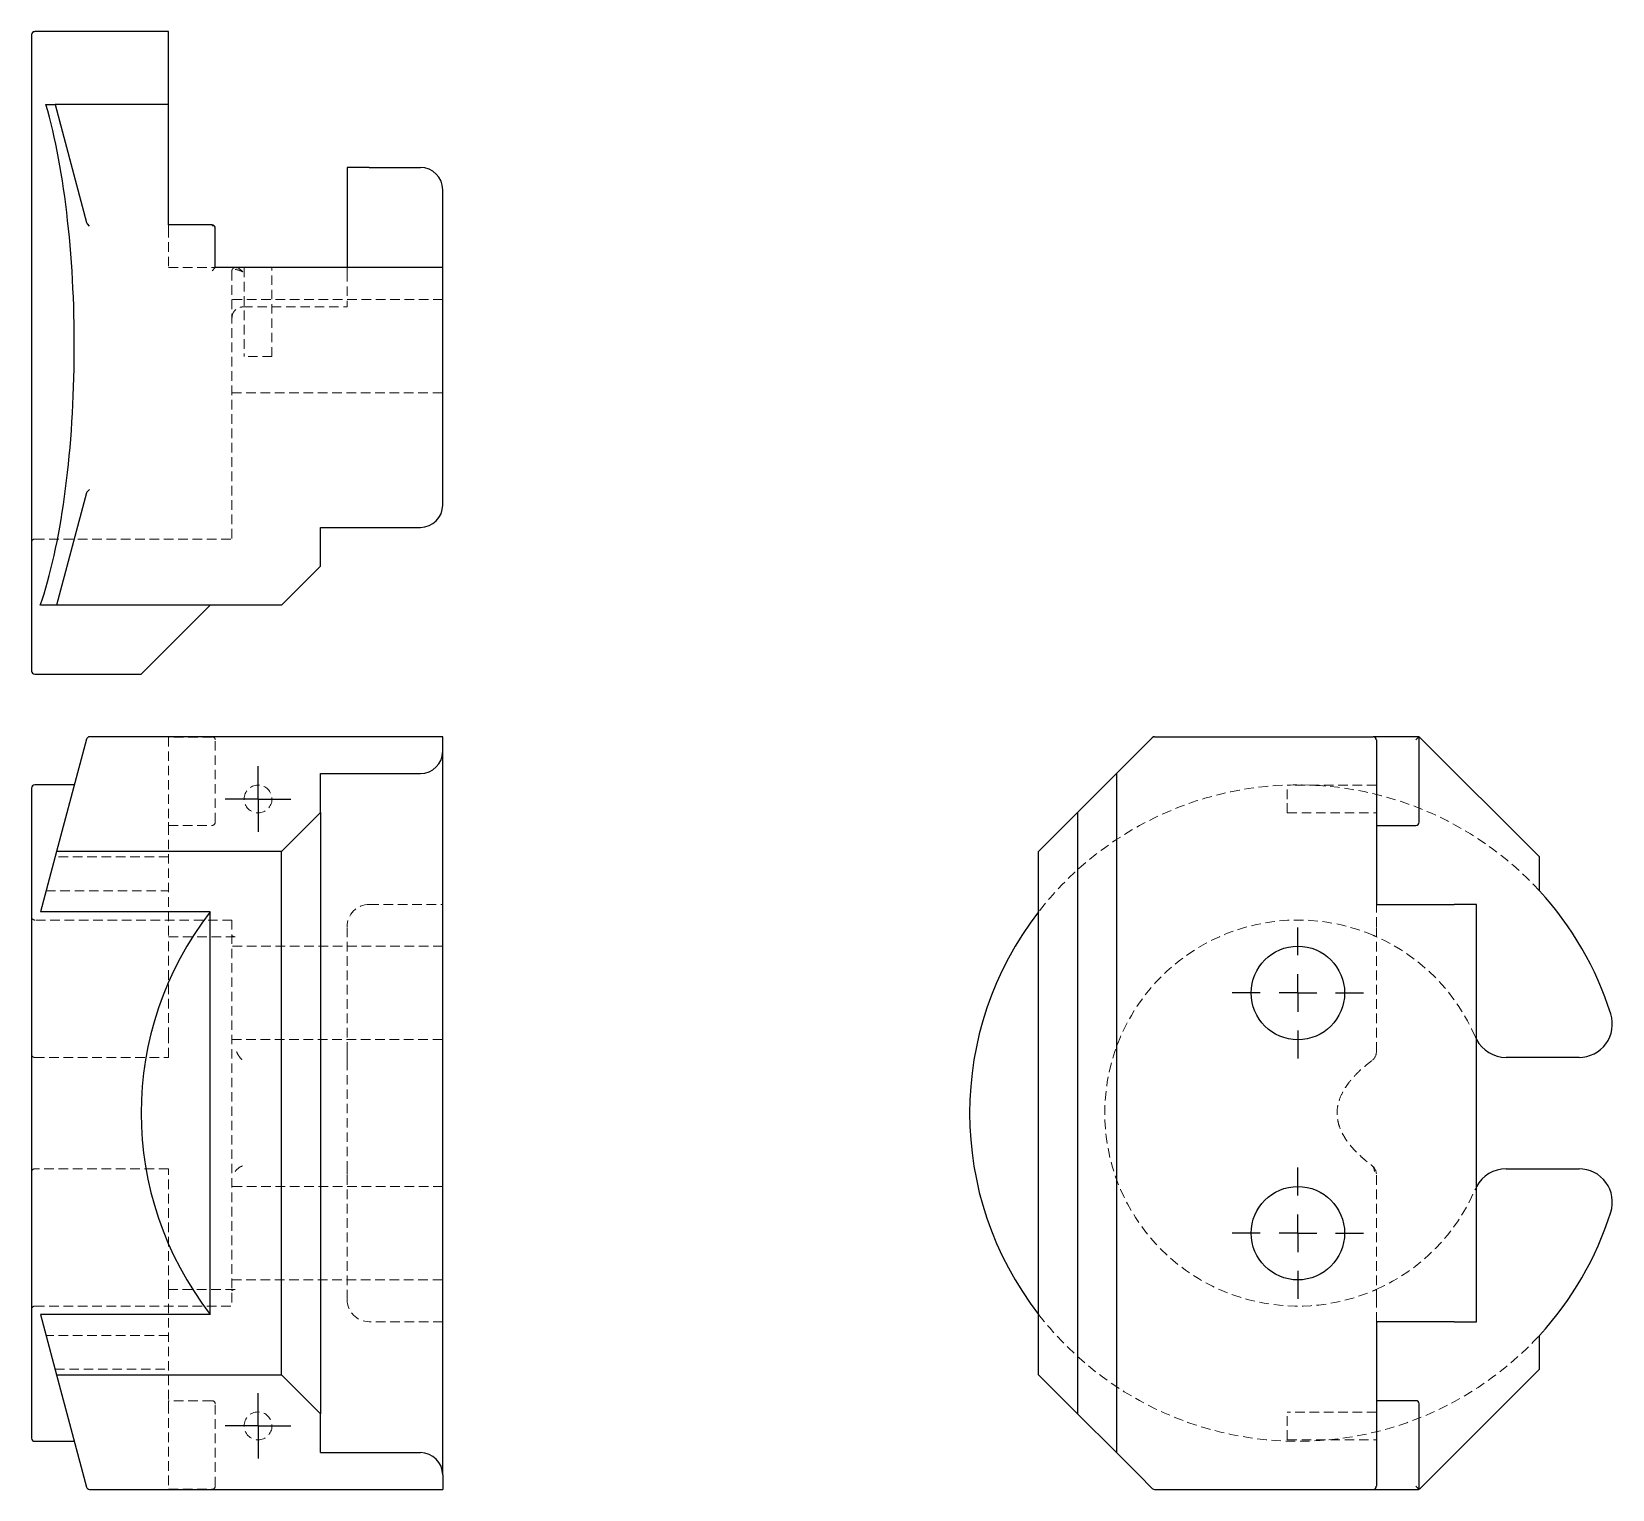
# Model space of a CAD drawing. Header units: millimetres. Extents: x 56 to 266, y 7 to 201.
import ezdxf

# ---------------------------------------------------------------- set-up
doc = ezdxf.new("R2010")
doc.units = ezdxf.units.MM
doc.linetypes.add('HIDDEN', pattern=[1.905, 1.27, -0.635])
doc.layers.add('10', color=7, linetype='Continuous')

# ---------------------------------------------------------------- blocks, each defined once
blk = doc.blocks.new('SW_CENTERMARKSYMBOL_0')
at = {"layer": '10', "color": 0}
for p, q in [((0, 2.5), (0, 4.35)), ((0, 0), (0, 2.5)), ((-2.5, 0), (-4.35, 0)), ((0, 0), (-2.5, 0)), ((0, 0), (0, -2.5)), ((0, 0), (2.5, 0)), ((2.5, 0), (4.35, 0)), ((0, -2.5), (0, -4.35))]:
    blk.add_line(p, q, dxfattribs=at)
blk = doc.blocks.new('SW_CENTERMARKSYMBOL_1')
at = {"layer": '10', "color": 0}
for p, q in [((0, 2.5), (0, 4.35)), ((0, 0), (0, 2.5)), ((-2.5, 0), (-4.35, 0)), ((0, 0), (-2.5, 0)), ((0, 0), (0, -2.5)), ((0, 0), (2.5, 0)), ((2.5, 0), (4.35, 0)), ((0, -2.5), (0, -4.35))]:
    blk.add_line(p, q, dxfattribs=at)
blk = doc.blocks.new('SW_CENTERMARKSYMBOL_2')
at = {"layer": '10', "color": 0}
for p, q in [((0, 5), (0, 8.71)), ((0, 0), (0, 2.5)), ((-5, 0), (-8.71, 0)), ((0, 0), (-2.5, 0)), ((0, 0), (0, -2.5)), ((0, 0), (2.5, 0)), ((5, 0), (8.71, 0)), ((0, -5), (0, -8.71))]:
    blk.add_line(p, q, dxfattribs=at)
blk = doc.blocks.new('SW_CENTERMARKSYMBOL_3')
at = {"layer": '10', "color": 0}
for p, q in [((0, 5), (0, 8.71)), ((0, 0), (0, 2.5)), ((-5, 0), (-8.71, 0)), ((0, 0), (-2.5, 0)), ((0, 0), (0, -2.5)), ((0, 0), (2.5, 0)), ((5, 0), (8.71, 0)), ((0, -5), (0, -8.71))]:
    blk.add_line(p, q, dxfattribs=at)

msp = doc.modelspace()

# ---------------------------------------------------------------- linework, layer by layer
at = {"color": 7, "linetype": 'Continuous', "lineweight": 25}
for p, q in [((55.69, 200.27), (55.69, 200.08)), ((55.69, 200.08), (55.69, 115.73)), ((73.87, 200.69), (56.11, 200.69)), ((73.87, 200.49), (73.87, 200.69)), ((73.87, 190.99), (73.87, 200.49)), ((57.6, 190.99), (58.8, 190.99)), ((58.8, 190.99), (63, 175.34)), ((73.87, 190.99), (58.8, 190.99)), ((73.87, 175.15), (73.87, 190.99)), ((97.6, 182.64), (97.6, 169.34)), ((100.55, 182.64), (97.6, 182.64)), ((100.55, 182.64), (107.35, 182.64)), ((110.31, 169.34), (110.31, 179.68)), ((63.4, 174.85), (63.11, 175.15)), ((73.87, 175.03), (73.87, 175.15)), ((79.66, 175.03), (73.87, 175.03)), ((79.81, 175), (79.66, 174.85)), ((80.08, 169.34), (80.08, 174.6)), ((79.66, 168.91), (80.08, 169.34)), ((110.31, 169.34), (80.08, 169.34)), ((110.31, 168.91), (110.31, 169.34)), ((110.31, 139.87), (110.31, 168.91)), ((63, 139.39), (59, 124.47)), ((63.4, 139.87), (63.11, 139.57)), ((110.31, 139.57), (110.31, 139.87)), ((110.31, 137.78), (110.31, 139.57)), ((94.05, 134.82), (107.35, 134.82)), ((94.05, 129.65), (94.05, 134.82)), ((88.88, 124.47), (94.05, 129.65)), ((59, 124.47), (56.85, 124.47)), ((88.88, 124.47), (59, 124.47)), ((70.25, 115.31), (79.42, 124.47)), ((56.11, 115.31), (70.25, 115.31)), ((63, 106.69), (59, 91.77)), ((110.31, 107), (63.4, 107)), ((110.31, 106.88), (110.31, 107)), ((110.31, 105.08), (110.31, 106.88)), ((110.31, 8.92), (110.31, 105.08)), ((202.78, 105.08), (199.82, 102.12)), ((202.78, 105.08), (204.57, 106.88)), ((204.87, 107), (233.91, 107)), ((239.85, 107), (233.91, 107)), ((234.34, 106.58), (234.34, 84.72)), ((240, 106.97), (239.6, 106.58)), ((240.03, 95.64), (240.03, 106.96)), ((240.15, 106.88), (255.99, 91.04)), ((94.05, 102.12), (107.35, 102.12)), ((94.05, 96.95), (94.05, 102.12)), ((194.65, 96.95), (199.82, 102.12)), ((199.82, 102.12), (199.82, 11.88)), ((55.69, 100.19), (55.69, 13.81)), ((61.37, 100.61), (56.11, 100.61)), ((88.88, 91.77), (94.05, 96.95)), ((94.05, 96.95), (94.05, 17.05)), ((189.47, 91.77), (194.65, 96.95)), ((194.65, 96.95), (194.65, 17.05)), ((234.34, 95.22), (239.6, 95.22)), ((59, 91.77), (56.85, 83.75)), ((88.88, 91.77), (59, 91.77)), ((88.88, 22.23), (88.88, 91.77)), ((189.47, 22.23), (189.47, 91.77)), ((255.99, 86.54), (255.99, 91.04)), ((234.34, 84.72), (244.68, 84.72)), ((247.64, 84.72), (244.68, 84.72)), ((247.64, 29.28), (247.64, 84.72)), ((79.42, 83.75), (56.85, 83.75)), ((79.42, 30.25), (79.42, 83.75)), ((261.26, 64.39), (251.57, 64.39)), ((251.57, 49.6), (261.26, 49.6)), ((79.42, 30.25), (56.85, 30.25)), ((56.85, 30.25), (59, 22.23)), ((234.34, 29.28), (234.34, 7.42)), ((244.68, 29.28), (234.34, 29.28)), ((244.68, 29.28), (247.64, 29.28)), ((255.99, 22.96), (255.99, 27.46)), ((59, 22.23), (88.88, 22.23)), ((59, 22.23), (63, 7.31)), ((94.05, 17.05), (88.88, 22.23)), ((194.65, 17.05), (189.47, 22.23)), ((255.99, 22.96), (240.15, 7.12)), ((94.05, 11.88), (94.05, 17.05)), ((199.82, 11.88), (194.65, 17.05)), ((239.6, 18.78), (234.34, 18.78)), ((240.03, 7.04), (240.03, 18.36)), ((56.11, 13.39), (61.37, 13.39)), ((94.05, 11.88), (107.35, 11.88)), ((199.82, 11.88), (202.78, 8.92)), ((110.31, 8.92), (110.31, 7.12)), ((202.78, 8.92), (204.57, 7.12)), ((63.4, 7), (110.31, 7)), ((110.31, 7.12), (110.31, 7)), ((204.87, 7), (233.91, 7)), ((233.91, 7), (239.85, 7)), ((239.6, 7.42), (240, 7.03))]:
    msp.add_line(p, q, dxfattribs=at)
at = {"color": 7, "linetype": 'HIDDEN', "lineweight": 18}
for p, q in [((73.87, 200.69), (56.11, 200.69)), ((63, 175.34), (58.8, 190.99)), ((73.87, 174.6), (73.87, 175.03)), ((73.87, 174.6), (73.87, 169.34)), ((73.87, 169.34), (79.66, 169.34)), ((80.08, 169.34), (79.66, 169.34)), ((82.3, 168.91), (82.3, 133.27)), ((83.01, 169.32), (82.81, 169.31)), ((83.01, 169.32), (82.81, 169.31)), ((83.92, 169.34), (83.92, 157.51)), ((87.62, 157.51), (87.62, 169.34)), ((110.31, 165.12), (82.3, 165.12)), ((83.78, 164.12), (97.6, 164.12)), ((87.62, 157.51), (83.92, 157.51)), ((82.3, 152.71), (110.31, 152.71)), ((56.11, 133.27), (82.3, 133.27)), ((79.66, 106.96), (73.87, 106.96)), ((73.87, 106.96), (73.87, 95.64)), ((80.08, 95.64), (80.08, 106.58)), ((222.51, 98.73), (222.51, 100.58)), ((234.34, 100.58), (222.51, 100.58)), ((222.51, 96.89), (222.51, 98.73)), ((222.51, 96.89), (234.34, 96.89)), ((73.87, 95.22), (73.87, 95.64)), ((73.87, 95.22), (79.66, 95.22)), ((73.87, 95.22), (73.87, 80.43)), ((73.87, 91.04), (58.8, 91.04)), ((57.6, 86.54), (73.87, 86.54)), ((100.55, 84.72), (110.31, 84.72)), ((234.34, 81.76), (234.34, 84.72)), ((82.3, 82.65), (56.11, 82.65)), ((82.3, 82.65), (82.3, 31.35)), ((73.87, 80.43), (82.72, 80.43)), ((73.87, 67.08), (73.87, 80.43)), ((97.6, 65.14), (97.6, 81.76)), ((234.34, 65.14), (234.34, 81.76)), ((110.31, 79.17), (82.3, 79.17)), ((73.87, 64.39), (73.87, 67.08)), ((82.3, 66.76), (110.31, 66.76)), ((247.64, 66.78), (247.5, 67.08)), ((56.11, 64.39), (73.87, 64.39)), ((73.87, 49.6), (56.11, 49.6)), ((73.87, 46.91), (73.87, 49.6)), ((97.6, 32.24), (97.6, 48.85)), ((234.34, 32.24), (234.34, 48.85)), ((73.87, 33.57), (73.87, 46.91)), ((110.31, 47.24), (82.3, 47.24)), ((247.49, 46.91), (247.64, 47.22)), ((82.3, 34.83), (110.31, 34.83)), ((82.72, 33.57), (73.87, 33.57)), ((73.87, 33.57), (73.87, 18.78)), ((234.34, 29.28), (234.34, 32.24)), ((56.11, 31.35), (82.3, 31.35)), ((73.87, 27.46), (57.6, 27.46)), ((110.31, 29.28), (100.55, 29.28)), ((58.8, 22.96), (73.87, 22.96)), ((79.66, 18.78), (73.87, 18.78)), ((73.87, 18.36), (73.87, 18.78)), ((73.87, 18.36), (73.87, 7.04)), ((80.08, 7.42), (80.08, 18.36)), ((222.51, 15.44), (222.51, 17.28)), ((234.34, 17.28), (222.51, 17.28)), ((222.51, 13.59), (222.51, 15.44)), ((222.51, 13.59), (234.34, 13.59)), ((73.87, 7.04), (79.66, 7.04))]:
    msp.add_line(p, q, dxfattribs=at)
at = {"color": 7, "linetype": 'HIDDEN', "lineweight": 18, "flags": 128}
msp.add_lwpolyline([(79.66, 175.03), (79.74, 175.02), (79.81, 175)], dxfattribs=at)
at = {"color": 7, "linetype": 'HIDDEN', "lineweight": 18}
for centre in [(85.77, 98.73), (85.77, 15.44)]:
    msp.add_circle(centre, 1.85, dxfattribs=at)
at = {"color": 7, "linetype": 'Continuous', "lineweight": 25}
for centre in [(223.91, 72.96), (223.91, 41.04)]:
    msp.add_circle(centre, 6.21, dxfattribs=at)
for centre, radius, start, end in [((56.11, 200.27), 0.421, 90, 180), ((107.35, 179.68), 2.96, 0, 90), ((63.4, 175.45), 0.421, 195, 225), ((79.66, 174.6), 0.421, 0, 69.4698), ((63.4, 139.28), 0.421, 135, 165), ((107.35, 137.78), 2.96, 270, 0), ((56.11, 115.73), 0.421, 180, 270), ((63.4, 106.58), 0.421, 135, 165), ((63.4, 106.58), 0.421, 90, 135), ((107.35, 105.08), 2.96, 270, 0), ((204.87, 106.58), 0.421, 90, 135), ((233.91, 106.58), 0.421, 0, 90), ((239.85, 106.58), 0.421, 69.4698, 90), ((239.85, 106.58), 0.421, 45, 65.5302), ((56.11, 100.19), 0.421, 90, 180), ((239.6, 95.64), 0.421, 270, 0), ((223.91, 57), 43.61, 17.571, 42.6426), ((113.86, 57), 43.61, 142.1697, 217.8303), ((223.91, 57), 43.61, 142.1697, 217.8303), ((261.26, 68.83), 4.43, 270, 17.571), ((251.57, 68.83), 4.43, 207.4781, 270), ((251.57, 45.17), 4.43, 90, 152.4125), ((261.26, 45.17), 4.43, 342.415, 90), ((223.91, 57), 43.61, 317.3574, 342.415), ((239.6, 18.36), 0.421, 0, 90), ((56.11, 13.81), 0.421, 180, 270), ((107.35, 8.92), 2.96, 0, 90), ((63.4, 7.42), 0.421, 195, 225), ((63.4, 7.42), 0.421, 225, 270), ((204.87, 7.42), 0.421, 225, 270), ((233.91, 7.42), 0.421, 270, 0), ((239.85, 7.42), 0.421, 270, 290.5302), ((239.85, 7.42), 0.421, 294.4698, 315)]:
    msp.add_arc(centre, radius, start, end, dxfattribs=at)
at = {"color": 7, "linetype": 'HIDDEN', "lineweight": 18}
for centre, radius, start, end in [((56.11, 200.27), 0.421, 90, 180), ((56.11, 132.85), 0.421, 90, 180), ((79.66, 106.58), 0.421, 0, 90), ((223.91, 57), 43.61, 42.6426, 142.1697), ((79.66, 95.64), 0.421, 270, 0), ((100.55, 81.76), 2.96, 90, 180), ((56.11, 83.07), 0.421, 180, 270), ((223.91, 57), 25.65, 67.0509, 292.9491), ((223.91, 57), 25.65, 23.1488, 66.0249), ((56.11, 64.81), 0.421, 180, 270), ((56.11, 49.18), 0.421, 90, 180), ((223.91, 57), 25.65, 293.9751, 336.8323), ((100.55, 32.24), 2.96, 180, 270), ((56.11, 30.93), 0.421, 90, 180), ((223.91, 57), 43.61, 217.8303, 317.3574), ((79.66, 18.36), 0.421, 0, 90), ((79.66, 7.42), 0.421, 270, 0)]:
    msp.add_arc(centre, radius, start, end, dxfattribs=at)
at = {"color": 7, "linetype": 'Continuous', "lineweight": 25}
msp.add_ellipse((49.68, 158.91), major_axis=(0, 43.61), ratio=0.267949, start_param=3.801856, end_param=5.538931, dxfattribs=at)
for points in [[(79.66, 175.03), (79.71, 175.03), (79.76, 175.02), (79.81, 175)], [(240.03, 106.96), (240.03, 106.96), (240.02, 106.97), (240, 106.97)], [(240, 7.03), (240.02, 7.03), (240.03, 7.04), (240.03, 7.04)]]:
    msp.add_open_spline(points, degree=3, dxfattribs=at)
at = {"color": 7, "linetype": 'HIDDEN', "lineweight": 18}
for points, knots in [([(82.3, 168.91), (82.3, 169.02), (82.34, 169.13), (82.49, 169.28), (82.6, 169.34), (82.72, 169.34)], [0, 0, 0, 0, 0.5, 0.5, 1, 1, 1, 1]), ([(82.92, 169.34), (82.88, 169.33), (82.85, 169.33), (82.81, 169.32), (82.81, 169.32)], [0, 0, 0, 0, 0.997113, 1, 1, 1, 1]), ([(83.1, 169.29), (83.1, 169.29), (83.16, 169.28), (83.38, 169.13), (83.61, 168.91), (83.76, 168.76)], [0, 0, 0, 0, 0.009015, 0.34447, 1, 1, 1, 1]), ([(97.6, 168.75), (97.6, 168.43), (97.6, 167.76), (97.6, 166.76), (97.6, 165.79), (97.6, 164.94), (97.6, 164.36), (97.6, 164.09), (97.6, 164.14), (97.6, 164.15)], [0, 0, 0, 0, 0.137294, 0.297101, 0.466139, 0.635209, 0.802063, 0.968483, 1, 1, 1, 1]), ([(82.3, 162.65), (82.32, 162.84), (82.35, 163.13), (82.54, 163.47), (82.79, 163.77), (83.2, 164.05), (83.58, 164.1), (83.78, 164.12)], [0, 0, 0, 0, 0.249921, 0.375334, 0.500463, 0.750174, 1, 1, 1, 1]), ([(82.3, 80.62), (82.3, 80.57), (82.34, 80.53), (82.49, 80.46), (82.6, 80.43), (82.72, 80.43)], [0, 0, 0, 0, 0.5, 0.5, 1, 1, 1, 1]), ([(233.91, 80.62), (234.02, 80.57), (234.13, 80.53), (234.28, 80.46), (234.34, 80.43), (234.34, 80.43)], [0, 0, 0, 0, 0.5, 0.5, 1, 1, 1, 1]), ([(82.92, 65.14), (82.98, 65.01), (83.04, 64.89), (83.17, 64.66), (83.38, 64.34), (83.61, 64.1), (83.76, 63.97)], [0, 0, 0, 0, 0.25, 0.25, 0.5, 1, 1, 1, 1]), ([(97.6, 63.96), (97.6, 63.86), (97.6, 63.76), (97.6, 63.64), (97.6, 63.51), (97.6, 63.36), (97.6, 63.21), (97.6, 63.01), (97.6, 62.79), (97.6, 62.55), (97.6, 62.45), (97.6, 62.33), (97.6, 62.22), (97.6, 62.2), (97.6, 62.19), (97.6, 62.17), (97.6, 61.84), (97.6, 61.48), (97.6, 61.11), (97.6, 60.88), (97.6, 60.65), (97.6, 60.41), (97.6, 60.28), (97.6, 60.14), (97.6, 60.01), (97.6, 59.91), (97.6, 59.8), (97.6, 59.7), (97.6, 59.26), (97.6, 58.79), (97.6, 58.31), (97.6, 58.21), (97.6, 58.1), (97.6, 57.99), (97.6, 57.96), (97.6, 57.93), (97.6, 57.9), (97.6, 57.88), (97.6, 57.86), (97.6, 57.83), (97.6, 57.82), (97.6, 57.81), (97.6, 57.79), (97.6, 57.38), (97.6, 56.97), (97.6, 56.57), (97.6, 56.39), (97.6, 56.21), (97.6, 56.04), (97.6, 55.95), (97.6, 55.87), (97.6, 55.79), (97.6, 55.77), (97.6, 55.75), (97.6, 55.73), (97.6, 55.71), (97.6, 55.7), (97.6, 55.68), (97.6, 55.32), (97.6, 54.98), (97.6, 54.65), (97.6, 54.39), (97.6, 54.15), (97.6, 53.91), (97.6, 53.69), (97.6, 53.49), (97.6, 53.29), (97.6, 53.21), (97.6, 53.14), (97.6, 53.07), (97.6, 52.86), (97.6, 52.65), (97.6, 52.46), (97.6, 52.23), (97.6, 52.01), (97.6, 51.8), (97.6, 51.57), (97.6, 51.35), (97.6, 51.15), (97.6, 50.99), (97.6, 50.83), (97.6, 50.69), (97.6, 50.57), (97.6, 50.45), (97.6, 50.34), (97.6, 50.23), (97.6, 50.13), (97.6, 50.03)], [-0.6010244, -0.6010244, -0.6010244, -0.6010244, -0.5804677, -0.5804677, -0.5804677, -0.5561284, -0.5561284, -0.5561284, -0.5244631, -0.5244631, -0.5244631, -0.50962, -0.50962, -0.50962, -0.5075822, -0.5075822, -0.5075822, -0.4647916, -0.4647916, -0.4647916, -0.4388349, -0.4388349, -0.4388349, -0.4247958, -0.4247958, -0.4247958, -0.414091, -0.414091, -0.414091, -0.3685152, -0.3685152, -0.3685152, -0.3585455, -0.3585455, -0.3585455, -0.3555946, -0.3555946, -0.3555946, -0.3536595, -0.3536595, -0.3536595, -0.3524154, -0.3524154, -0.3524154, -0.314549, -0.314549, -0.314549, -0.2979825, -0.2979825, -0.2979825, -0.290217, -0.290217, -0.290217, -0.2884899, -0.2884899, -0.2884899, -0.2868591, -0.2868591, -0.2868591, -0.2535701, -0.2535701, -0.2535701, -0.2280595, -0.2280595, -0.2280595, -0.2057376, -0.2057376, -0.2057376, -0.1973952, -0.1973952, -0.1973952, -0.1735138, -0.1735138, -0.1735138, -0.1457809, -0.1457809, -0.1457809, -0.1150548, -0.1150548, -0.1150548, -0.09103, -0.09103, -0.09103, -0.0702573, -0.0702573, -0.0702573, -0.0494846, -0.0494846, -0.0494846, -0.0494846]), ([(233.75, 63.96), (233.62, 63.86), (233.48, 63.76), (233.33, 63.64), (233.16, 63.51), (232.98, 63.36), (232.8, 63.21), (232.56, 63.01), (232.31, 62.79), (232.07, 62.55), (231.95, 62.45), (231.84, 62.33), (231.72, 62.22), (231.71, 62.2), (231.69, 62.19), (231.67, 62.17), (231.34, 61.84), (231.03, 61.48), (230.73, 61.11), (230.56, 60.88), (230.39, 60.65), (230.23, 60.41), (230.15, 60.28), (230.07, 60.14), (229.99, 60.01), (229.93, 59.91), (229.87, 59.8), (229.82, 59.7), (229.59, 59.26), (229.41, 58.79), (229.29, 58.31), (229.26, 58.21), (229.24, 58.1), (229.22, 57.99), (229.21, 57.96), (229.21, 57.93), (229.2, 57.9), (229.2, 57.88), (229.19, 57.86), (229.19, 57.83), (229.19, 57.82), (229.19, 57.81), (229.18, 57.79), (229.12, 57.38), (229.11, 56.97), (229.14, 56.57), (229.16, 56.39), (229.18, 56.21), (229.21, 56.04), (229.23, 55.95), (229.25, 55.87), (229.26, 55.79), (229.27, 55.77), (229.27, 55.75), (229.28, 55.73), (229.28, 55.71), (229.29, 55.7), (229.29, 55.68), (229.38, 55.32), (229.5, 54.98), (229.65, 54.65), (229.76, 54.39), (229.89, 54.15), (230.04, 53.91), (230.16, 53.69), (230.29, 53.49), (230.43, 53.29), (230.49, 53.21), (230.54, 53.14), (230.6, 53.07), (230.75, 52.86), (230.92, 52.65), (231.09, 52.46), (231.28, 52.23), (231.49, 52.01), (231.7, 51.8), (231.92, 51.57), (232.16, 51.35), (232.38, 51.15), (232.56, 50.99), (232.74, 50.83), (232.91, 50.69), (233.06, 50.57), (233.2, 50.45), (233.34, 50.34), (233.48, 50.23), (233.62, 50.13), (233.75, 50.03)], [-0.6010244, -0.6010244, -0.6010244, -0.6010244, -0.5804677, -0.5804677, -0.5804677, -0.5561284, -0.5561284, -0.5561284, -0.5244631, -0.5244631, -0.5244631, -0.50962, -0.50962, -0.50962, -0.5075822, -0.5075822, -0.5075822, -0.4647916, -0.4647916, -0.4647916, -0.4388349, -0.4388349, -0.4388349, -0.4247958, -0.4247958, -0.4247958, -0.414091, -0.414091, -0.414091, -0.3685152, -0.3685152, -0.3685152, -0.3585455, -0.3585455, -0.3585455, -0.3555946, -0.3555946, -0.3555946, -0.3536595, -0.3536595, -0.3536595, -0.3524154, -0.3524154, -0.3524154, -0.314549, -0.314549, -0.314549, -0.2979825, -0.2979825, -0.2979825, -0.290217, -0.290217, -0.290217, -0.2884899, -0.2884899, -0.2884899, -0.2868591, -0.2868591, -0.2868591, -0.2535701, -0.2535701, -0.2535701, -0.2280595, -0.2280595, -0.2280595, -0.2057376, -0.2057376, -0.2057376, -0.1973952, -0.1973952, -0.1973952, -0.1735138, -0.1735138, -0.1735138, -0.1457809, -0.1457809, -0.1457809, -0.1150548, -0.1150548, -0.1150548, -0.09103, -0.09103, -0.09103, -0.0702573, -0.0702573, -0.0702573, -0.0494846, -0.0494846, -0.0494846, -0.0494846]), ([(82.72, 33.57), (82.6, 33.57), (82.49, 33.54), (82.34, 33.47), (82.3, 33.43), (82.3, 33.38)], [0, 0, 0, 0, 0.5, 0.5, 1, 1, 1, 1]), ([(234.34, 33.57), (234.34, 33.57), (234.28, 33.54), (234.13, 33.47), (234.02, 33.43), (233.91, 33.38)], [0, 0, 0, 0, 0.5, 0.5, 1, 1, 1, 1])]:
    msp.add_open_spline(points, degree=3, knots=knots, dxfattribs=at)
for points in [[(82.71, 169.07), (83.01, 169.09), (83.39, 168.96), (83.76, 168.76)], [(97.6, 169.34), (97.6, 169.34), (97.6, 169.11), (97.6, 168.75)], [(97.6, 65.14), (97.6, 64.69), (97.6, 64.24), (97.6, 63.96)], [(234.34, 65.14), (234.34, 64.69), (234.11, 64.24), (233.75, 63.96)], [(82.71, 49.23), (83.01, 49.6), (83.39, 49.87), (83.76, 50.02)], [(97.6, 50.03), (97.6, 49.76), (97.6, 49.31), (97.6, 48.85)], [(233.75, 50.03), (234.11, 49.76), (234.34, 49.31), (234.34, 48.85)], [(234.07, 49.23), (234.09, 49.6), (233.96, 49.87), (233.76, 50.02)]]:
    msp.add_open_spline(points, degree=3, dxfattribs=at)

# ---------------------------------------------------------------- block references
at = {"layer": '10'}
for name, p in [('SW_CENTERMARKSYMBOL_0', (85.77, 98.73)), ('SW_CENTERMARKSYMBOL_2', (223.91, 72.96)), ('SW_CENTERMARKSYMBOL_3', (223.91, 41.04)), ('SW_CENTERMARKSYMBOL_1', (85.77, 15.44))]:
    msp.add_blockref(name, p, dxfattribs=at)

doc.saveas('drawing.dxf')
